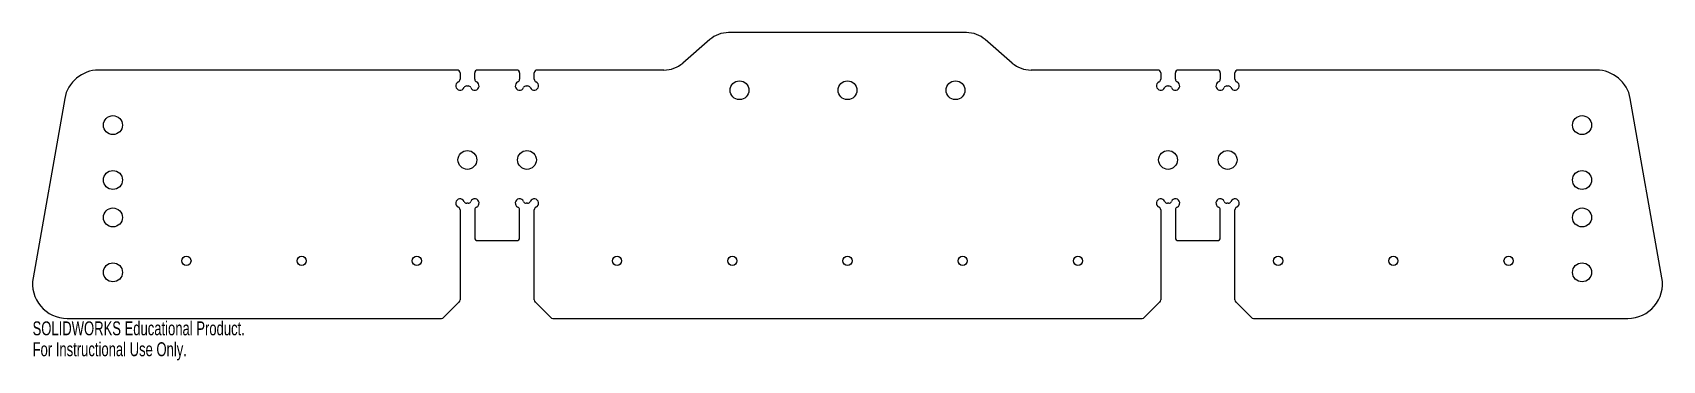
# Model space of a CAD drawing. Header units: millimetres. Extents: x -283 to 283, y -58 to 56.
import ezdxf

# ---------------------------------------------------------------- set-up
doc = ezdxf.new("R2010")
doc.units = ezdxf.units.MM
doc.styles.add('SLDTEXTSTYLE0', font='TXT', dxfattribs={"width": 0.7})

msp = doc.modelspace()

# ---------------------------------------------------------------- linework, layer by layer
at = {"color": 7, "linetype": 'Continuous', "lineweight": 25}
for p, q in [((-47.82, 53.66), (-57.18, 45.54)), ((41.27, 56.1), (-41.27, 56.1)), ((57.18, 45.54), (47.82, 53.66)), ((-135.5, 43.1), (-259.93, 43.1)), ((-134.5, 42.1), (-134.5, 39.89)), ((-129.4, 39.89), (-129.4, 42.1)), ((-114.84, 43.1), (-128.4, 43.1)), ((-113.84, 42.1), (-113.84, 39.89)), ((-108.75, 39.89), (-108.75, 42.1)), ((-63.73, 43.1), (-107.75, 43.1)), ((107.75, 43.1), (63.73, 43.1)), ((108.75, 42.1), (108.75, 39.89)), ((113.84, 39.89), (113.84, 42.1)), ((128.4, 43.1), (114.84, 43.1)), ((129.4, 42.1), (129.4, 39.89)), ((134.5, 39.89), (134.5, 42.1)), ((259.93, 43.1), (135.5, 43.1)), ((-132.2, 37.6), (-131.69, 37.6)), ((-111.55, 37.6), (-111.04, 37.6)), ((111.04, 37.6), (111.55, 37.6)), ((131.69, 37.6), (132.2, 37.6)), ((-271.75, 33.18), (-282.72, -29.02)), ((282.72, -29.02), (271.75, 33.18)), ((-134.5, -5.39), (-134.5, -36.69)), ((-131.69, -3.1), (-132.2, -3.1)), ((-129.4, -5.39), (-129.4, -15.1)), ((-113.84, -15.1), (-113.84, -5.39)), ((-111.04, -3.1), (-111.55, -3.1)), ((-108.75, -36.69), (-108.75, -5.39)), ((108.75, -5.39), (108.75, -36.69)), ((111.55, -3.1), (111.04, -3.1)), ((113.84, -5.39), (113.84, -15.1)), ((129.4, -15.1), (129.4, -5.39)), ((132.2, -3.1), (131.69, -3.1)), ((134.5, -36.69), (134.5, -5.39)), ((-128.4, -16.1), (-114.84, -16.1)), ((114.84, -16.1), (128.4, -16.1)), ((-140.2, -42.81), (-134.79, -37.39)), ((-108.45, -37.39), (-103.04, -42.81)), ((103.04, -42.81), (108.45, -37.39)), ((134.79, -37.39), (140.2, -42.81)), ((-270.9, -43.1), (-140.91, -43.1)), ((-102.33, -43.1), (102.33, -43.1)), ((140.91, -43.1), (270.9, -43.1))]:
    msp.add_line(p, q, dxfattribs=at)
for centre, radius in [((-37.5, 36.1), 3.26), ((0, 36.1), 3.26), ((37.5, 36.1), 3.26), ((-255, 24), 3.3), ((255, 24), 3.3), ((-131.97, 11.9), 3.26), ((-111.27, 11.9), 3.26), ((111.27, 11.9), 3.26), ((131.97, 11.9), 3.26), ((-255, 4.95), 3.3), ((255, 4.95), 3.3), ((-255, -8.05), 3.3), ((255, -8.05), 3.3), ((-229.5, -23.1), 1.6), ((-189.5, -23.1), 1.6), ((-149.5, -23.1), 1.6), ((-80, -23.1), 1.6), ((-40, -23.1), 1.6), ((0, -23.1), 1.6), ((40, -23.1), 1.6), ((80, -23.1), 1.6), ((149.5, -23.1), 1.6), ((189.5, -23.1), 1.6), ((229.5, -23.1), 1.6), ((-255, -27.1), 3.3), ((255, -27.1), 3.3)]:
    msp.add_circle(centre, radius, dxfattribs=at)
for centre, radius, start, end in [((-41.27, 46.1), 10, 90, 130.9144), ((41.27, 46.1), 10, 49.0856, 90), ((-63.73, 53.1), 10, 270, 310.9144), ((63.73, 53.1), 10, 229.0856, 270), ((-259.93, 31.1), 12, 90, 170), ((-135.5, 42.1), 1, 0, 90), ((-135.5, 39.89), 1, 293.5782, 0), ((-128.4, 42.1), 1, 90, 180), ((-128.4, 39.89), 1, 180, 246.4218), ((-114.84, 42.1), 1, 0, 90), ((-114.84, 39.89), 1, 293.5782, 0), ((-107.75, 42.1), 1, 90, 180), ((-107.75, 39.89), 1, 180, 246.4218), ((107.75, 42.1), 1, 0, 90), ((107.75, 39.89), 1, 293.5782, 0), ((114.84, 42.1), 1, 90, 180), ((114.84, 39.89), 1, 180, 246.4218), ((128.4, 42.1), 1, 0, 90), ((128.4, 39.89), 1, 293.5782, 0), ((135.5, 42.1), 1, 90, 180), ((135.5, 39.89), 1, 180, 246.4218), ((259.93, 31.1), 12, 10, 90), ((-134.5, 37.6), 1.5, 113.5782, 336.4218), ((-132.2, 36.6), 1, 90, 156.4218), ((-131.69, 36.6), 1, 23.5782, 90), ((-129.4, 37.6), 1.5, 203.5782, 66.4218), ((-113.84, 37.6), 1.5, 113.5782, 336.4218), ((-111.55, 36.6), 1, 90, 156.4218), ((-111.04, 36.6), 1, 23.5782, 90), ((-108.75, 37.6), 1.5, 203.5782, 66.4218), ((108.75, 37.6), 1.5, 113.5782, 336.4218), ((111.04, 36.6), 1, 90, 156.4218), ((111.55, 36.6), 1, 23.5782, 90), ((113.84, 37.6), 1.5, 203.5782, 66.4218), ((129.4, 37.6), 1.5, 113.5782, 336.4218), ((131.69, 36.6), 1, 90, 156.4218), ((132.2, 36.6), 1, 23.5782, 90), ((134.5, 37.6), 1.5, 203.5782, 66.4218), ((-134.5, -3.1), 1.5, 23.5782, 246.4218), ((-135.5, -5.39), 1, 0, 66.4218), ((-132.2, -2.1), 1, 203.5782, 270), ((-131.69, -2.1), 1, 270, 336.4218), ((-129.4, -3.1), 1.5, 293.5782, 156.4218), ((-128.4, -5.39), 1, 113.5782, 180), ((-113.84, -3.1), 1.5, 23.5782, 246.4218), ((-114.84, -5.39), 1, 0, 66.4218), ((-111.55, -2.1), 1, 203.5782, 270), ((-111.04, -2.1), 1, 270, 336.4218), ((-108.75, -3.1), 1.5, 293.5782, 156.4218), ((-107.75, -5.39), 1, 113.5782, 180), ((108.75, -3.1), 1.5, 23.5782, 246.4218), ((107.75, -5.39), 1, 0, 66.4218), ((111.04, -2.1), 1, 203.5782, 270), ((111.55, -2.1), 1, 270, 336.4218), ((113.84, -3.1), 1.5, 293.5782, 156.4218), ((114.84, -5.39), 1, 113.5782, 180), ((129.4, -3.1), 1.5, 23.5782, 246.4218), ((128.4, -5.39), 1, 0, 66.4218), ((131.69, -2.1), 1, 203.5782, 270), ((132.2, -2.1), 1, 270, 336.4218), ((134.5, -3.1), 1.5, 293.5782, 156.4218), ((135.5, -5.39), 1, 113.5782, 180), ((-128.4, -15.1), 1, 180, 270), ((-114.84, -15.1), 1, 270, 0), ((114.84, -15.1), 1, 180, 270), ((128.4, -15.1), 1, 270, 0), ((-270.9, -31.1), 12, 170, 270), ((270.9, -31.1), 12, 270, 10), ((-135.5, -36.69), 1, 315, 0), ((-107.75, -36.69), 1, 180, 225), ((107.75, -36.69), 1, 315, 0), ((135.5, -36.69), 1, 180, 225), ((-140.91, -42.1), 1, 270, 315), ((-102.33, -42.1), 1, 225, 270), ((102.33, -42.1), 1, 270, 315), ((140.91, -42.1), 1, 225, 270)]:
    msp.add_arc(centre, radius, start, end, dxfattribs=at)

# ---------------------------------------------------------------- texts
at = {"color": 7, "linetype": 'Continuous', "char_height": 4.8336, "attachment_point": 1, "style": 'SLDTEXTSTYLE0'}
for s, insert in [('SOLIDWORKS Educational Product.', (-282.9, -44.12)), ('For Instructional Use Only.', (-282.9, -51.37))]:
    msp.add_mtext(s, dxfattribs=dict(at, insert=insert))

doc.saveas('drawing.dxf')
